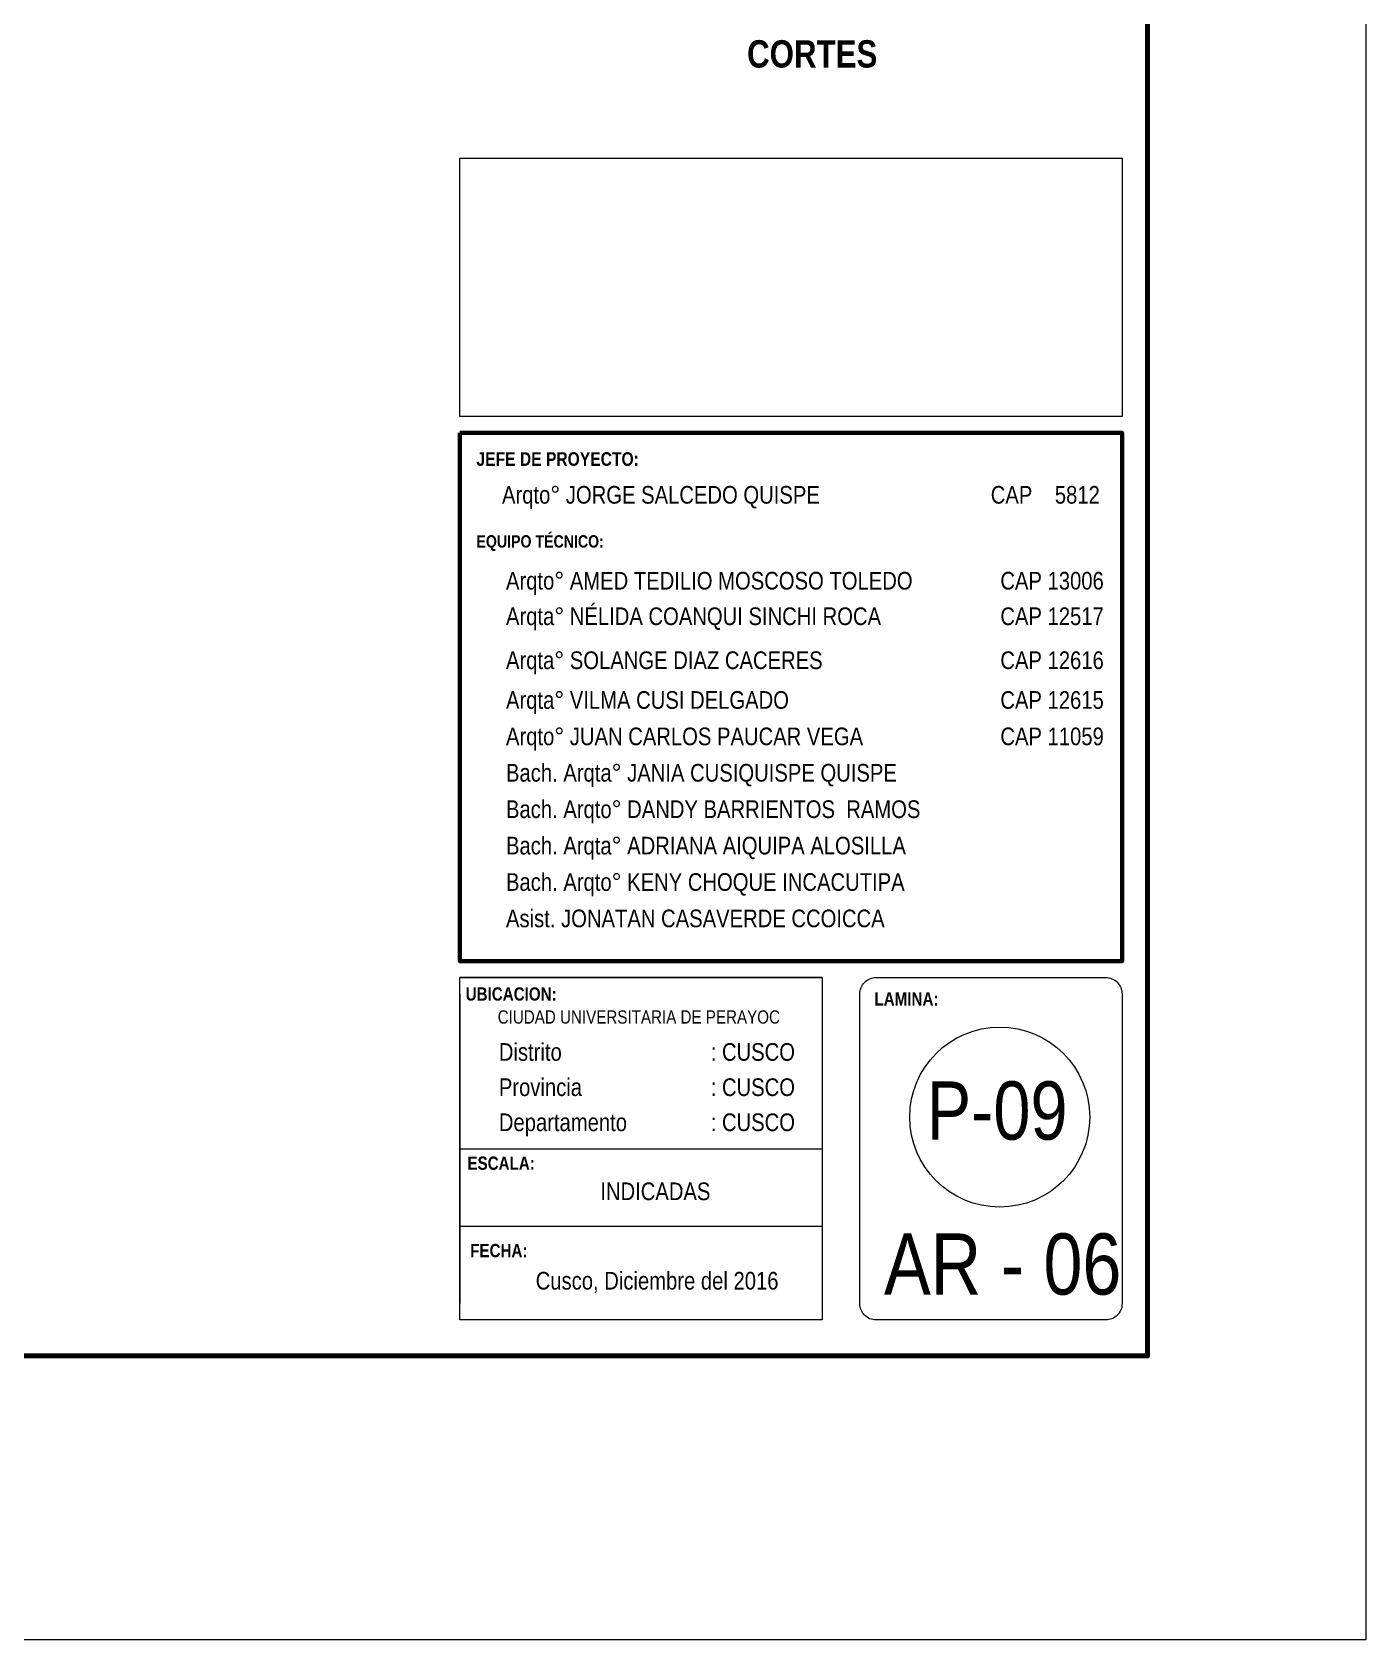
# Model space of a CAD drawing. Header units: inches. Extents: x 140 to 978, y -82 to 38.
# Drawn here: x 658.27 to 667.43, y -72.98 to -61.94 of the extents above; entities that cross this region are included whole.
import ezdxf

# ---------------------------------------------------------------- set-up
doc = ezdxf.new("R2010")
doc.units = ezdxf.units.IN
doc.header["$MEASUREMENT"] = 0
doc.layers.add('UNSAAC- ROTULO', color=7, linetype='Continuous', lineweight=60)
doc.layers.add('UNSAAC-TEXTOS ROTULO', color=7, linetype='Continuous', lineweight=15)
doc.styles.add('5mm', font='GOTHIC.TTF', dxfattribs={"height": 5})
doc.styles.get("Standard").update_dxf_attribs({"font": 'arial.ttf'})

msp = doc.modelspace()

# ---------------------------------------------------------------- linework, layer by layer
at = {"layer": 'UNSAAC- ROTULO', "color": 5, "lineweight": 0, "flags": 128}
msp.add_lwpolyline([(602.929, -27.226), (667.429, -27.226), (667.429, -72.976), (602.929, -72.976)], close=True, dxfattribs=at)
at = {"layer": 'UNSAAC- ROTULO', "lineweight": 70, "flags": 128}
msp.add_lwpolyline([(604.429, -28.276), (665.929, -28.276), (665.929, -71.026), (604.429, -71.026)], close=True, dxfattribs=at)
at = {"layer": 'UNSAAC- ROTULO'}
msp.add_lwpolyline([(661.205, -64.687), (665.754, -64.687), (665.754, -68.316), (661.205, -68.316)], close=True, dxfattribs=at)
at = {"layer": 'UNSAAC-TEXTOS ROTULO'}
for p, q in [((663.694, -68.428), (661.205, -68.428)), ((661.205, -68.539), (661.205, -70.667)), ((661.205, -69.603), (663.694, -69.603)), ((661.205, -70.135), (663.694, -70.135)), ((663.694, -70.779), (661.205, -70.779))]:
    msp.add_line(p, q, dxfattribs=at)
for points in [[(661.205, -62.802), (665.754, -62.802), (665.754, -64.575), (661.205, -64.575)], [(661.205, -68.428), (663.694, -68.428), (663.694, -70.779), (661.205, -70.779)]]:
    msp.add_lwpolyline(points, close=True, dxfattribs=at)
msp.add_lwpolyline([(664.065, -68.428), (665.642, -68.428, -0.414214), (665.754, -68.539), (665.754, -70.667, -0.414214), (665.642, -70.779), (664.065, -70.779, -0.414214), (663.953, -70.667), (663.953, -68.539, -0.414214)], format="xyb", close=True, dxfattribs=at)
msp.add_circle((664.914, -69.386), 0.618, dxfattribs=at)

# ---------------------------------------------------------------- texts
at = {"layer": 'UNSAAC-TEXTOS ROTULO', "attachment_point": 1}
for s, width, heights, insert, char_height in [('\\pi1.0761;{\\fArial Narrow|b1|i0|c0|p34;CORTES}', 3.02641, [0], (662.102, -61.991), 0.1875), ('{\\fArial Narrow|b1|i0|c0|p34;JEFE DE PROYECTO:\\fArial Narrow|b0|i0|c0|p34; }', 1.10439, [0], (661.319, -64.82), 0.09375), ('{\\fArial Narrow|b0|i0|c0|p34; Arqto° JORGE SALCEDO QUISPE                        ^ICAP    5812}', 4.13257, [0], (661.456, -65.052), 0.12129), ('{\\fArial Narrow|b1|i0|c0|p34;EQUIPO TÉCNICO:\\fArial Narrow|b0|i0|c0|p34; }', 0.99498, [0], (661.319, -65.39), 0.0849), ('{\\fArial Narrow|b0|i0|c0|p34;Arqto° AMED TEDILIO MOSCOSO TOLEDO    ^ICAP 13006}', 4.09468, [0], (661.522, -65.642), 0.12129), ('{\\fArial Narrow|b0|i0|c0|p34;Arqta° NÉLIDA COANQUI SINCHI ROCA          ^ICAP 12517}', 4.09468, [0], (661.522, -65.886), 0.12129), ('{\\fArial Narrow|b0|i0|c0|p34;Arqta° SOLANGE DIAZ CACERES                    ^ICAP 12616}', 4.09468, [0], (661.522, -66.188), 0.12129), ('{\\fArial Narrow|b0|i0|c0|p34;Arqta° VILMA CUSI DELGADO                          ^ICAP 12615}', 4.0955, [0], (661.522, -66.461), 0.12129), ('{\\fArial Narrow|b0|i0|c0|p34;Arqto° JUAN CARLOS PAUCAR VEGA                        ^ICAP 11059}', 4.0955, [0], (661.522, -66.711), 0.12129), ('{\\fArial Narrow|b0|i0|c0|p34;Bach. Arqta° JANIA CUSIQUISPE QUISPE                         ^I}', 4.0955, [0], (661.522, -66.961), 0.12129), ('{\\fArial Narrow|b0|i0|c0|p34;Bach. Arqto° DANDY BARRIENTOS  RAMOS                      ^I}', 4.0955, [0], (661.522, -67.211), 0.12129), ('{\\fArial Narrow|b0|i0|c0|p34;Bach. Arqta° ADRIANA AIQUIPA ALOSILLA                         ^I}', 4.0955, [0], (661.522, -67.461), 0.12129), ('{\\fArial Narrow|b0|i0|c0|p34;Bach. Arqto° KENY CHOQUE INCACUTIPA                     ^I}', 4.0955, [0], (661.522, -67.711), 0.12129), ('{\\fArial Narrow|b0|i0|c0|p34;Asist. JONATAN CASAVERDE CCOICCA                    ^I}', 4.0955, [0], (661.522, -67.961), 0.12129), ('\\pt0,0.13995;{\\fArial Narrow|b1|i0|c0|p34;\\H1.625x;UBICACION:\\H0.66665x; }', 0.45396, [0], (661.245, -68.495), 0.05598), ('\\pt0,0.13995;{\\fArial Narrow|b1|i0|c0|p34;\\H1.625x;LAMINA:}', 0.45396, [0], (664.053, -68.529), 0.05598), ('\\pt0,0.22742;{\\fArial Narrow|b0|i0|c0|p34;CIUDAD UNIVERSITARIA DE PERAYOC}', 3.19233, [0], (661.465, -68.653), 0.09097), ('{\\fArial Narrow|b0|i0|c0|p34;Distrito^I^I^I: CUSCO}', 3.34279, [0], (661.473, -68.878), 0.12129), ('{\\fArial Narrow|b0|i0|c0|p34;Provincia^I^I: CUSCO    }', 3.3432, [0], (661.473, -69.12), 0.12129), ('{\\fArial Narrow|b0|i0|c0|p34;Departamento^I^I: CUSCO    }', 3.34279, [0], (661.473, -69.361), 0.12129), ('{\\fArial Narrow|b1|i0|c0|p34;ESCALA:\\fArial Narrow|b0|i0|c0|p34; }', 0.65807, [0], (661.257, -69.657), 0.09097), ('{\\fArial Narrow|b0|i0|c0|p34;\\H1.0833x;INDICADAS  \\H0.9231x;  }', 1.05947, [0], (662.17, -69.835), 0.11196), ('{\\fArial Narrow|b1|i0|c0|p34;FECHA:\\fArial Narrow|b0|i0|c0|p34; }', 0.54372, [0.311], (661.276, -70.257), 0.09097), ('{\\fArial Narrow|b0|i0|c0|p34;Cusco, Diciembre del 2016    }', 2.75493, [0], (661.726, -70.449), 0.12129)]:
    msp.add_mtext_dynamic_manual_height_columns(s, width=width, gutter_width=12.5, heights=heights, dxfattribs=dict(at, insert=insert, char_height=char_height))
at = {"layer": 'UNSAAC-TEXTOS ROTULO', "char_height": 0.41985, "attachment_point": 1, "style": '5mm'}
for s, width, insert in [('{\\fArial Narrow|b0|i0|c0|p34;\\H0.95273x;P-09}', 0.63421, (664.412, -69.141)), ('{\\fArial Narrow|b0|i0|c0|p34;AR \\H0.99999x;- 06}', 1.83651, (664.119, -70.185))]:
    msp.add_mtext_dynamic_manual_height_columns(s, width=width, gutter_width=25, heights=[0], dxfattribs=dict(at, insert=insert))

doc.saveas('drawing.dxf')
